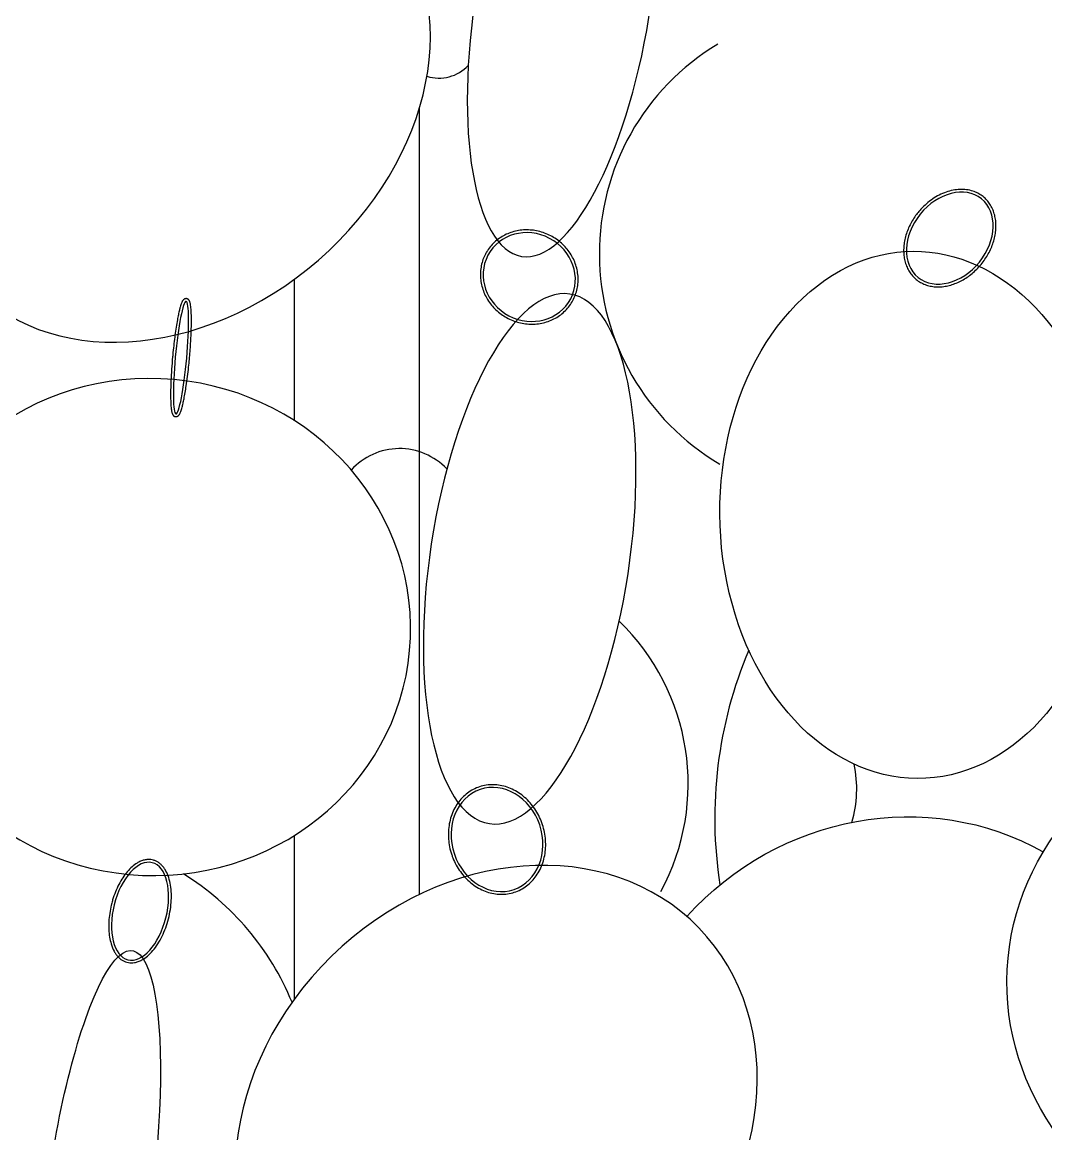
# Model space of a CAD drawing. Header units: millimetres. Extents: x 4532 to 35436, y 20123 to 38427.
# Drawn here: x 16177.2 to 16248, y 36004.2 to 36081.1 of the extents above; entities that cross this region are included whole.
import ezdxf

# ---------------------------------------------------------------- set-up
doc = ezdxf.new("R2010")
doc.units = ezdxf.units.MM
doc.set_wipeout_variables(frame=1)

# ---------------------------------------------------------------- blocks, each defined once
blk = doc.blocks.new('A$C7CFE5BBD')
blk.add_wipeout([(4182.751528438039, 1.523644169765248e-05), (4167.751528437907, 1.523074388387613e-05), (4167.503203957102, 73.85266127727925), (4166.024870655982, 109.66012967268136), (4163.425777644698, 148.36713218013358), (4158.66737842199, 197.08545359750008), (4151.82836986403, 248.5156355817096), (4145.3076082344405, 287.9360508238897), (4138.934105538954, 321.1782782497868), (4132.751528428565, 350.00001527849713), (3642.751528447456, 350.0000152784968), (3638.7977803884223, 331.9027913998142), (3633.75394809542, 307.01033631563166), (3626.1538539093094, 264.31444394893606), (3620.0329742343697, 222.89344209497756), (3614.5787102070485, 176.06729707833188), (3609.687048926664, 113.45673236062271), (3607.7783327039656, 65.31102371389795), (3607.443998574758, 43.80642056268357), (3607.7515284381143, 1.523074388387613e-05), (3592.7515284380397, 1.523644169765248e-05), (3592.7515284380397, 375.00001523644175), (3612.751528438039, 375.00001523644175), (3612.751528438039, 400.00001523644164), (3763.044756494438, 399.99984869588377), (3763.044756494438, 411.85431396589127), (3795.1534450224467, 411.85431396589127), (3795.1534450224467, 475.97759140062124), (3793.164017170201, 480.75655442435595), (3792.6202208849536, 484.48075355769447), (3793.285365491665, 491.54627122885086), (3794.589893263127, 495.48269226921195), (3795.1534450224467, 496.7057929503169), (3795.1534450224467, 503.5538717592957), (3792.0797652650467, 505.7395351661231), (3788.492108748446, 511.2121060971066), (3786.875924903337, 515.8078156915586), (3786.699758172462, 523.516578146628), (3790.6008562097077, 532.358988658562), (3795.1534450224467, 535.8429681176203), (3795.1534450224467, 538.922716703212), (3786.541265968376, 544.398595050776), (3785.319113158621, 540.4240900423326), (3785.1011370492533, 537.0634597347679), (3784.0945091999115, 538.0169853438625), (3781.796377413505, 540.6352514239537), (3779.163004674398, 536.4505053540734), (3776.1690709475597, 533.986839396916), (3772.1561365726698, 532.8317081579708), (3768.8702389673244, 533.3691933219786), (3764.861321456791, 536.0038345842313), (3762.067920737924, 539.8051976879582), (3759.9051925029266, 545.8296892355631), (3759.393791518885, 552.1000437706604), (3760.0352522883386, 556.7898261248115), (3761.9024379331217, 561.7667015208052), (3766.746558171026, 567.0481857923354), (3770.8392247075662, 568.2898264540404), (3770.865899602168, 571.2378597428647), (3766.8335399000525, 572.0727106080255), (3763.1380075052, 574.6761225710247), (3761.2420975629507, 577.5783250113822), (3760.494549680786, 580.0627864648145), (3760.362146865363, 582.5149784698891), (3761.6998458976173, 587.053926084121), (3758.633052335117, 586.4216682086117), (3756.491628875914, 587.1771601618195), (3754.814818238978, 588.9322919032954), (3753.333925626053, 585.2886357097523), (3751.692846217962, 582.986988850549), (3749.6705301072425, 581.5698803451655), (3746.9630060495415, 581.5114424267405), (3744.308717695459, 583.4679350176987), (3741.808299937967, 587.9977443898758), (3740.4176174705694, 593.6035224946769), (3740.113425217791, 601.0180831861854), (3741.737017377648, 606.2316929372761), (3744.0209143635984, 613.3032430790926), (3741.3500488310665, 615.4215810682575), (3737.9916596386593, 612.1707461898908), (3734.370524147195, 611.1379215271305), (3733.7208699198313, 610.1640934608025), (3730.3670263798062, 609.9879703679657), (3726.6729744786667, 611.3973567390775), (3723.548708184887, 614.6489021476199), (3721.438600754933, 619.935012565957), (3720.9810844973294, 623.8470796071286), (3722.1525705059025, 631.939012893561), (3725.260602061314, 638.2892969932649), (3726.001035221626, 639.2784823834448), (3724.939052559629, 641.390854866634), (3723.9380484294315, 649.0456646908107), (3724.3937962720306, 655.3225836307478), (3725.3540195254695, 660.4013684340088), (3727.734064707731, 667.4456324702336), (3729.5140600925884, 670.5861728816595), (3730.887208713015, 672.1515295629225), (3732.745658886398, 673.1282006850271), (3732.7510438254885, 673.4488653423108), (3728.421786861064, 674.7251759879772), (3726.101435136075, 676.6300494371586), (3723.715680822104, 680.1839833776622), (3722.2232706824598, 684.7479662030636), (3721.834818631726, 689.9897342370513), (3722.5210555542512, 694.7128354944199), (3724.220716291423, 699.2140205365998), (3726.1582612283437, 702.1702269119086), (3729.231082139208, 704.9372112655186), (3732.245978961212, 706.2308813454293), (3734.8764998200604, 706.4359947303329), (3737.759956997716, 705.6735501158895), (3739.487649554413, 704.565795276414), (3742.593639401795, 708.2733909965656), (3747.600396112856, 711.1488636335208), (3744.030561007974, 711.1930202305929), (3740.972072688803, 713.2709044869558), (3738.6269424062543, 717.9325005907161), (3737.9692426558445, 721.384073760469), (3737.935240605599, 727.4598629446722), (3739.0098631542196, 733.7830165020283), (3739.825134214947, 736.623557185004), (3740.6406485463267, 738.9194382160216), (3743.7068375203835, 745.1839989045121), (3746.981909873312, 749.6193262689181), (3752.3493750897715, 753.6932787877664), (3754.5421626063785, 754.3206714560628), (3754.5421626063785, 759.2016671529897), (3750.2696687336174, 759.2016671529897), (3750.2696687336174, 767.9957310895594), (3779.9151490145855, 767.9957310895594), (3777.9508069069075, 768.6707334782969), (3774.6059346685133, 771.0954664289801), (3771.699810175953, 775.4970263801521), (3770.2483426502326, 780.2919575115476), (3769.868329032867, 784.7389843017492), (3771.4717168648094, 793.8018721185598), (3774.0740941199388, 798.9858135885964), (3777.438730190137, 802.8217629746838), (3781.410473403172, 805.2485133427455), (3783.403860856628, 805.8207241910912), (3783.403860856628, 810.2306161132916), (3776.4144350064207, 810.2306161132916), (3776.4144350064207, 819.0246800498618), (3796.2856588335208, 819.024680049852), (3795.5113542793183, 822.1709913984461), (3795.11663846147, 827.41925396721), (3795.564638831142, 834.2163422088273), (3796.293779297145, 838.5728090144086), (3798.031551131801, 845.0754825797368), (3800.501762800981, 850.9466143463543), (3802.5613921717627, 854.1612342278012), (3804.3786524683474, 855.9819348301947), (3806.5795247511755, 856.8952993926392), (3807.7247804789113, 861.1196354558969), (3801.2148807778476, 861.1196354558969), (3801.2148807778476, 869.9136993924664), (3963.4832611294446, 869.9136993924664), (3963.4832611294446, 861.1196354558969), (3962.711615020679, 854.62151672173), (3963.8625972728546, 854.3889583888177), (3964.897263831566, 854.0166145915581), (3965.9815839023076, 853.4570232116736), (3967.7706952770313, 852.1261352827652), (3969.344778354639, 850.4661679235049), (3971.792394470369, 846.560283877349), (3973.220273067106, 842.7981411803215), (3974.1101653280025, 833.041096950013), (3972.6351407257944, 827.4593121204797), (3969.409685722628, 823.3018895129511), (3969.409685722628, 819.0246800498618), (3990.6120447026665, 819.0246800498618), (3990.6120447026665, 810.2306161132916), (3992.2656665666004, 803.8201335636423), (3994.4809230870196, 797.7788330249263), (3996.241596875783, 788.2062365027306), (3996.71667114116, 779.6846766881134), (3995.3763584828016, 767.9957310895783), (4025.3421931244416, 767.9957310895594), (4025.3421931244416, 759.2016671529897), (4024.3667442615924, 749.2331503476195), (4028.208209631558, 746.7020162194884), (4030.55245109687, 741.6170480539193), (4031.6838599470193, 733.9291085753376), (4031.3739513939295, 726.7548690945038), (4030.3566117979617, 721.1750247512774), (4028.1721312140176, 714.7498492069736), (4023.9740500059784, 708.5010773350851), (4026.2574403743556, 706.6898047504416), (4029.036237954585, 707.4393142141672), (4033.5932940955727, 707.1109609093365), (4038.9262916411526, 704.337542385642), (4042.2588534556958, 700.8477419510754), (4046.2210886808284, 691.4971411207686), (4046.5116224133653, 686.4975189585547), (4045.0870522896325, 680.337861966102), (4042.024689476643, 675.8260249745455), (4044.8620802441396, 671.3554008157504), (4046.5188519163257, 664.1869724903921), (4046.2801582621228, 658.5529006923258), (4043.7223256411426, 650.6309589049373), (4040.39436510516, 646.0223313634232), (4034.277957375634, 642.453041303114), (4031.816819140458, 642.2304703163715), (4031.688212203161, 640.1848464110172), (4033.20530348696, 637.9856396493116), (4033.8413124736035, 635.928951193593), (4034.405197093714, 631.3333332139558), (4034.242469860143, 625.7377525729152), (4033.4348859742763, 620.2372669746663), (4031.890240615321, 614.4706276081414), (4029.811677054495, 609.6933664932423), (4027.313982884957, 606.469576607812), (4027.3454524111085, 603.722229666131), (4026.3504493332007, 597.4421817130777), (4021.871965856192, 588.9056772283644), (4012.9667181310992, 584.2031805436493), (4011.470501099771, 583.659089936889), (4011.2999511625926, 581.5826147090405), (4008.527954926622, 574.4829124881417), (4003.2376842334875, 569.4837353712468), (3995.621021346212, 567.1623243338103), (3999.23564106813, 563.216573243777), (4002.0098557540596, 556.8824168542682), (4002.422892980431, 550.8824359248616), (3999.9698000419057, 543.1401978281707), (3994.605865832155, 537.2343675481716), (3985.5838150858835, 533.878415871031), (3978.282626700723, 532.9317556746544), (3974.2007522910176, 536.5483904532799), (3971.8312518019798, 530.7808706967305), (3969.5446968848446, 528.0575174524301), (3969.544696884845, 411.85431396589127), (3999.9707308589464, 411.85431396589127), (3999.9707308589464, 399.99984869588377), (4162.75152843804, 400.00001523644164), (4162.75152843804, 375.00001523644175), (4182.751528438039, 375.00001523644175)])
for points in [[(3803.797250969543, 659.8792917223218), (3803.797250969543, 683.6732660779999)], [(3795.153445022446, 662.0238889995999), (3795.153445022446, 671.8169407343994)], [(3803.797250969543, 629.2544977710386), (3803.797250969543, 659.8792917223218)], [(3795.153445022446, 622.0341891972384), (3795.153445022446, 633.3428200680682)]]:
    blk.add_lwpolyline(points)
for centre, radius, start, end in [((3833.138740951112, 673.590910763076), 16.90060580681253, 121.0229212712376, 239.5521779260702), ((3805.136236859169, 688.5181799170714), 2.798335429473016, 252.8000705233584, 316.7203028158878), ((3802.416540755923, 655.5828122124112), 4.512881216370947, 43.45517405825768, 137.7875622596734), ((3806.70190777662, 636.9075508487331), 15.67941480553281, 331.6316562369001, 45.90839843846005), ((3853.993695318906, 634.5517921858736), 29.7725343230601, 157.0720656697199, 188.9449079684583), ((3825.806387160239, 636.5707415386605), 8.235009399126191, 343.573825505232, 11.91388202688428), ((3777.498282015938, 614.6148138036988), 18.90222547967874, 22.33192806958637, 58.18007130445399)]:
    blk.add_arc(centre, radius, start, end)
at = {"extrusion": (0, 0, -1)}
for centre, major_axis, ratio, start_param, end_param in [((3813.71279544177, 690.8877916113743), (2.854918231282276, 17.49352596128145), 0.3406473825480246, -1.570796326794896, 4.712388980384689), ((3864.319777280998, 622.9602112395842), (-19.81850531289755, 1.802366574610203), 0.9319490673849667, 3.686963524551684, 8.973305357756598), ((3809.160483771502, 633.0584190450645), (-1.175431159446125, 3.455843694216878), 0.8539136561714776, -1.570796326794896, 4.712388980384689), ((3836.557623655277, 616.0255952734769), (16.98625203860793, 9.588779401990006), 0.9382876510362737, 4.363674221347062, 5.770461541817035), ((3809.105430534084, 613.3034375971802), (-14.00901365305213, -13.65318608527153), 0.8341555423514309, -3.141592653589793, 3.141592653589793), ((3784.46756708212, 628.100170775786), (0.8422824097709098, 3.354377952992682), 0.5331049777194112, -1.570796326794896, 4.712388980384689), ((3781.600227824678, 608.1461032466068), (2.324143652795252, 17.22650109321535), 0.208282221680638, 4.484897114182335, 7.732788063372118)]:
    blk.add_ellipse(centre, major_axis=major_axis, ratio=ratio, start_param=start_param, end_param=end_param, dxfattribs=at)
at = {"extrusion": (0, 0, -0.9999999999999998)}
blk.add_ellipse((3787.030809460066, 684.372088643202), major_axis=(14.53362614732033, 12.64861899034719), ratio=0.7729950128938377, start_param=-1.570796326794896, end_param=4.712388980384689, dxfattribs=at)
at = {"extrusion": (0, 0, -0.9999999999999999)}
for centre, major_axis, ratio, start_param, end_param in [((3840.482268966942, 674.6531581330964), (2.192630742707154, 2.716438941824218), 0.7546845634538332, -1.570796326794896, 4.712388980384689), ((3811.391605458837, 671.9616167604145), (2.863592819622355, -1.50301045402989), 0.9350488918952622, -3.141592653589793, 3.141592653589793), ((3838.142712786128, 655.5118857614616), (-0.3144167909059438, 18.23042308791983), 0.7440038058748094, 1.760732369971075, 7.177411037344623), ((3811.418966374276, 652.4737056415215), (2.788401961121034, 18.31493004670062), 0.3714688264876376, -1.570796326794896, 4.712388980384689), ((3787.300289033014, 666.3874130409131), (0.3539179017181808, 3.891618893974098), 0.1012560262352221, -1.570796326794896, 4.712388980384689), ((3785.279152375038, 647.7541597822601), (-17.83781111591146, 1.62223507835366), 0.9594541732244596, -4.712388980384689, 1.570796326794896)]:
    blk.add_ellipse(centre, major_axis=major_axis, ratio=ratio, start_param=start_param, end_param=end_param, dxfattribs=at)
for points, knots in [([(3838.283524678878, 676.4279207633845), (3838.345640134623, 676.5048752817711), (3838.410126648818, 676.5799158737682), (3838.600368070565, 676.7879508213409), (3838.731416221741, 676.9156907323086), (3839.005634739678, 677.1535562304234), (3839.148803184366, 677.2636803399109), (3839.44422632267, 677.4638453346597), (3839.596479223375, 677.5538851972124), (3839.906860573599, 677.7117877006567), (3840.064987718684, 677.779649672626), (3840.38378007137, 677.8915020340391), (3840.544444840027, 677.9354916799384), (3840.864875673582, 677.9983237279848), (3841.024642208275, 678.0171643901303), (3841.339739517807, 678.0288746622427), (3841.495070629844, 678.0217403637398), (3841.797641969144, 677.9812092086686), (3841.944879715596, 677.9478062293529), (3842.200358190665, 677.8640348441004), (3842.310652760007, 677.8181650282386), (3842.521552309194, 677.710177875826), (3842.622153231092, 677.6480604081917), (3842.811833132266, 677.5086045519602), (3842.900908238345, 677.4312684017386), (3843.065956346316, 677.2627775054461), (3843.141927300752, 677.1716265965988), (3843.279533617406, 676.9771887155403), (3843.341169220719, 676.873905488701), (3843.449245413973, 676.6570453146742), (3843.495687661434, 676.5434707981804), (3843.572859131124, 676.307933834094), (3843.60359021652, 676.1859723959969), (3843.64910551775, 675.9355797349745), (3843.663891095468, 675.8071486825393), (3843.677515211257, 675.5457321045142), (3843.676354500149, 675.4127465272941), (3843.658287834933, 675.144133798025), (3843.641382213133, 675.0085067270011), (3843.592214105218, 674.7365221721157), (3843.559951768289, 674.6001650104918), (3843.480638844983, 674.3286239102054), (3843.433588394113, 674.1934405091488), (3843.325444408143, 673.9261299741374), (3843.264351087539, 673.7940035209795), (3843.129038127288, 673.5346507634422), (3843.054818818029, 673.4074252080791), (3842.894334178567, 673.1596572311864), (3842.808069298484, 673.0391155638536), (3842.624725634905, 672.8064146665893), (3842.527647405488, 672.6942561460346), (3842.32404584406, 672.4799150250656), (3842.217523141389, 672.3777330502671), (3841.996520242861, 672.1848125162105), (3841.882040709697, 672.0940744699365), (3841.646711012556, 671.9253661232106), (3841.525861486651, 671.8473962083845), (3841.279458165318, 671.7053917738413), (3841.153904906856, 671.6413575231018), (3840.899822037642, 671.5282256458922), (3840.771292772875, 671.4791282300757), (3840.513033765925, 671.3966979302386), (3840.383304104183, 671.3633653347533), (3840.124461494885, 671.3131124024549), (3839.995348377186, 671.2961926639582), (3839.739598919903, 671.2792206861232), (3839.61296238963, 671.2791696314853), (3839.364075647409, 671.2961720731146), (3839.241825773472, 671.3132274582204), (3839.00367161012, 671.3644156462433), (3838.887768929682, 671.398550651913), (3838.664291776749, 671.483543165963), (3838.556720556258, 671.5344021128876), (3838.351840002844, 671.6521004418646), (3838.254534864191, 671.7189392522596), (3838.071955544325, 671.8674507002033), (3837.986684824664, 671.9491204689875), (3837.829657082129, 672.1257946628066), (3837.75790139192, 672.2207950957272), (3837.629023882593, 672.4223874535564), (3837.571901264226, 672.528975951489), (3837.473040914836, 672.751874777201), (3837.431301350331, 672.8681831379108), (3837.363633160687, 673.1086087967306), (3837.337702780762, 673.2327254120646), (3837.301811734655, 673.4868497909083), (3837.291849900012, 673.6168575061638), (3837.2878326721, 673.8808497748723), (3837.293776680224, 674.0148343640067), (3837.321311951298, 674.284867844257), (3837.342902959881, 674.420916584615), (3837.401288995785, 674.6931685157506), (3837.438083892139, 674.8293713132771), (3837.526255396984, 675.1000322662912), (3837.577631852855, 675.2344898327174), (3837.694168863152, 675.4997869558902), (3837.759329170021, 675.6306258037257), (3837.902466731935, 675.8868576169516), (3837.980443619748, 676.0122498256424), (3838.133485882459, 676.2346137103777), (3838.206690827185, 676.3327316999239), (3838.283524678878, 676.4279207633845)], [-1.570796326794896, -1.570796326794896, -1.570796326794896, -1.570796326794896, -1.489180246128069, -1.489180246128069, -1.337853412115793, -1.337853412115793, -1.186526578103516, -1.186526578103516, -1.035199744091239, -1.035199744091239, -0.8838729100789633, -0.8838729100789633, -0.7325460760666866, -0.7325460760666866, -0.5812192420544101, -0.5812192420544101, -0.4298924080421334, -0.4298924080421334, -0.2785655740298566, -0.2785655740298566, -0.1563155900018367, -0.1563155900018367, -0.0340656059738168, -0.0340656059738168, 0.0881843780542031, 0.0881843780542031, 0.210434362082223, 0.210434362082223, 0.3326843461102429, 0.3326843461102429, 0.4549343301382628, 0.4549343301382628, 0.5771843141662827, 0.5771843141662827, 0.6994342981943026, 0.6994342981943026, 0.8216842822223224, 0.8216842822223224, 0.9439342662503424, 0.9439342662503424, 1.066184250278362, 1.066184250278362, 1.188434234306382, 1.188434234306382, 1.310684218334402, 1.310684218334402, 1.432934202362422, 1.432934202362422, 1.555184186390442, 1.555184186390442, 1.677434170418462, 1.677434170418462, 1.799684154446482, 1.799684154446482, 1.921934138474502, 1.921934138474502, 2.044184122502522, 2.044184122502522, 2.166434106530542, 2.166434106530542, 2.288684090558562, 2.288684090558562, 2.410934074586582, 2.410934074586582, 2.533184058614602, 2.533184058614602, 2.655434042642622, 2.655434042642622, 2.777684026670642, 2.777684026670642, 2.899934010698662, 2.899934010698662, 3.022183994726682, 3.022183994726682, 3.144433978754702, 3.144433978754702, 3.266683962782722, 3.266683962782722, 3.388933946810742, 3.388933946810742, 3.511183930838762, 3.511183930838762, 3.633433914866782, 3.633433914866782, 3.755683898894802, 3.755683898894802, 3.877933882922822, 3.877933882922822, 4.000183866950842, 4.000183866950842, 4.122433850978862, 4.122433850978862, 4.244683835006882, 4.244683835006882, 4.366933819034902, 4.366933819034902, 4.489183803062922, 4.489183803062922, 4.611433787090942, 4.611433787090942, 4.712388980384689, 4.712388980384689, 4.712388980384689, 4.712388980384689]), ([(3808.358818405981, 673.5534319842736), (3808.400031496338, 673.631952735308), (3808.44470669606, 673.7086562308868), (3808.571219995534, 673.9054077592482), (3808.658616479461, 674.0219498771512), (3808.849494106518, 674.241699309383), (3808.952973715819, 674.34490525816), (3809.174068837459, 674.5360953482486), (3809.291682657469, 674.6240785169102), (3809.538843906284, 674.7832423747204), (3809.668389610979, 674.8544224554826), (3809.937010502883, 674.9787293508452), (3810.076084014992, 675.0318558521722), (3810.36120582026, 675.1191482264003), (3810.507252519168, 675.1533140059946), (3810.803664546434, 675.2021268147546), (3810.954028359531, 675.2167739127217), (3811.256363626777, 675.2263406392922), (3811.408333629111, 675.221260465627), (3811.71115988991, 675.191509225293), (3811.862014745569, 675.1668384721888), (3812.159921701506, 675.0983802384035), (3812.306972441995, 675.0545931851993), (3812.594655954952, 674.9487029891498), (3812.735287413267, 674.8866003887415), (3813.007631074437, 674.7451916637401), (3813.139342016981, 674.6658861954966), (3813.391495933323, 674.491478236745), (3813.511937709616, 674.3963765120752), (3813.739394055188, 674.1920551228723), (3813.846407495239, 674.0828363275541), (3814.045072322569, 673.8522079089344), (3814.136722650062, 673.7307992548485), (3814.302983630889, 673.4779386736955), (3814.377593291956, 673.3464878211416), (3814.508383313401, 673.0758802138189), (3814.564562751071, 672.9367246571383), (3814.657419432569, 672.6532008225367), (3814.694095840303, 672.5088338974201), (3814.747216772495, 672.2174981838943), (3814.763660591594, 672.0705309377554), (3814.775953189328, 671.776679820734), (3814.771801470986, 671.6297977000395), (3814.742924738417, 671.3388271062322), (3814.718199537518, 671.1947405678256), (3814.648593147085, 670.9120410226787), (3814.603712178567, 670.7734300515767), (3814.494606956756, 670.5042711918977), (3814.430383384843, 670.3737253015897), (3814.283787657889, 670.1231347317844), (3814.201416622356, 670.003091854338), (3814.020075484503, 669.7757363967285), (3813.921106842321, 669.6684252926534), (3813.708435687153, 669.4685037984782), (3813.594734834773, 669.3758944956389), (3813.354732760494, 669.2070497283166), (3813.228433264161, 669.1308149727447), (3812.965584413472, 668.9960682928831), (3812.82903675389, 668.93755676004), (3812.548207467979, 668.8392651473441), (3812.403927460346, 668.7994852181328), (3812.110264913212, 668.7393172280317), (3811.960883910568, 668.7189291411232), (3811.659719019521, 668.6978554070265), (3811.507936599755, 668.6971695976135), (3811.204691710042, 668.7154641035049), (3811.053230656227, 668.7344441386558), (3810.75333131108, 668.7916938228918), (3810.604894391992, 668.8299630780275), (3810.313684304452, 668.9250846180403), (3810.170912464066, 668.9819363941824), (3809.893571181197, 669.1131998572419), (3809.759003015675, 669.1876109206969), (3809.500466281232, 669.3526702915588), (3809.376498928967, 669.4433178643849), (3809.141382131933, 669.6392484267744), (3809.030233836533, 669.7445305766923), (3808.822759061386, 669.9678729428015), (3808.726433661508, 670.0859322189972), (3808.55036073938, 670.3327426733485), (3808.470614228954, 670.4614928088886), (3808.3291759358, 670.7273997250632), (3808.267485096792, 670.8645553463757), (3808.163326446, 671.1448218436599), (3808.120859498598, 671.2879314157217), (3808.055981191956, 671.5775251180785), (3808.03357058272, 671.724007764602), (3808.009277386333, 672.0176792907914), (3808.007395366763, 672.16486648098), (3808.024251589584, 672.4572386634572), (3808.042990120161, 672.6024217691192), (3808.100786252387, 672.8880909715699), (3808.139843760266, 673.0285750498915), (3808.236284082963, 673.2985957125238), (3808.293152208182, 673.4283222407139), (3808.358818405981, 673.5534319842736)], [-3.141592653589793, -3.141592653589793, -3.141592653589793, -3.141592653589793, -3.059186341383636, -3.059186341383636, -2.924309046793496, -2.924309046793496, -2.789431752203355, -2.789431752203355, -2.654554457613214, -2.654554457613214, -2.519677163023074, -2.519677163023074, -2.384799868432933, -2.384799868432933, -2.249922573842793, -2.249922573842793, -2.115045279252652, -2.115045279252652, -1.980167984662511, -1.980167984662511, -1.845290690072371, -1.845290690072371, -1.71041339548223, -1.71041339548223, -1.575536100892089, -1.575536100892089, -1.440658806301949, -1.440658806301949, -1.305781511711808, -1.305781511711808, -1.170904217121667, -1.170904217121667, -1.036026922531527, -1.036026922531527, -0.9011496279413864, -0.9011496279413864, -0.7662723333512459, -0.7662723333512459, -0.631395038761105, -0.631395038761105, -0.4965177441709643, -0.4965177441709643, -0.3616404495808235, -0.3616404495808235, -0.2267631549906828, -0.2267631549906828, -0.09188586040054199, -0.09188586040054199, 0.0429914341895987, 0.0429914341895987, 0.1778687287797395, 0.1778687287797395, 0.3127460233698802, 0.3127460233698802, 0.447623317960021, 0.447623317960021, 0.5825006125501618, 0.5825006125501618, 0.7173779071403025, 0.7173779071403025, 0.8522552017304432, 0.8522552017304432, 0.987132496320584, 0.987132496320584, 1.122009790910724, 1.122009790910724, 1.256887085500865, 1.256887085500865, 1.391764380091006, 1.391764380091006, 1.526641674681146, 1.526641674681146, 1.661518969271287, 1.661518969271287, 1.796396263861427, 1.796396263861427, 1.931273558451568, 1.931273558451568, 2.066150853041709, 2.066150853041709, 2.201028147631849, 2.201028147631849, 2.33590544222199, 2.33590544222199, 2.470782736812131, 2.470782736812131, 2.605660031402271, 2.605660031402271, 2.740537325992412, 2.740537325992412, 2.875414620582553, 2.875414620582553, 3.010291915172693, 3.010291915172693, 3.141592653589793, 3.141592653589793, 3.141592653589793, 3.141592653589793]), ([(3786.715940814265, 666.440555782061), (3786.72534581603, 666.5439715250432), (3786.735166365313, 666.6473494028942), (3786.765783518062, 666.9564088406078), (3786.78773762516, 667.1610111524387), (3786.834192028651, 667.5622918147747), (3786.858691696983, 667.758965442601), (3786.909640508038, 668.1395482436674), (3786.936088776889, 668.3234524577892), (3786.990303471077, 668.6740183391994), (3787.018068420733, 668.8406741450926), (3787.06924252192, 669.1247962092784), (3787.092538677596, 669.2457260012197), (3787.139273934681, 669.4714965759813), (3787.162709696775, 669.5763308968781), (3787.203909229462, 669.7456048601925), (3787.22168973825, 669.8137143147796), (3787.257203144462, 669.9395296010807), (3787.274926786809, 669.9972250566971), (3787.30445918741, 670.0843260069414), (3787.316211038768, 670.116649184496), (3787.340049776572, 670.1771408364912), (3787.352124528468, 670.2053027728143), (3787.373212225302, 670.2496391849163), (3787.381973930784, 670.2667752821617), (3787.40038476323, 670.2997273627007), (3787.410021539577, 670.3155443373289), (3787.428188074704, 670.3420914622293), (3787.436294574381, 670.3530277342688), (3787.45412228609, 670.374632300638), (3787.463838285508, 670.3853115123966), (3787.483274863018, 670.4038062083455), (3787.492419248014, 670.4116856831279), (3787.512927969601, 670.4270052611282), (3787.524303934744, 670.4344542236104), (3787.546936634204, 670.4465597784183), (3787.557608540319, 670.4514559049312), (3787.580706474229, 670.4599246094622), (3787.593139691951, 670.4634897201358), (3787.619391942255, 670.4685625045713), (3787.633208607996, 670.4700565874264), (3787.661306597733, 670.4704574825628), (3787.675571734002, 670.469356897931), (3787.703371248066, 670.4646128605855), (3787.716889450825, 670.4609777438491), (3787.742277367597, 670.4517882480322), (3787.754145119023, 670.446248129887), (3787.775902233236, 670.434061014912), (3787.785799519948, 670.427421379256), (3787.80375418792, 670.4136732175866), (3787.811819332685, 670.4065645621777), (3787.826447025032, 670.3922404057266), (3787.833013598432, 670.3850220671775), (3787.844995591182, 670.3706272029121), (3787.850412229633, 670.3634480859655), (3787.863303492752, 670.3449776811212), (3787.870138377333, 670.3337377511816), (3787.882475403287, 670.3112784833102), (3787.887972850152, 670.3000532973128), (3787.898105049364, 670.2773882817746), (3787.902736221939, 670.2659470203253), (3787.911408886288, 670.2426498234308), (3787.915448245043, 670.2307938433405), (3787.925764176562, 670.1980565823651), (3787.931644357366, 670.1766361739756), (3787.942602548548, 670.1316626733787), (3787.947674052532, 670.1081131876599), (3787.957192927224, 670.0586165855675), (3787.961637711884, 670.0326716518066), (3787.97385849871, 669.9530394146022), (3787.980912648465, 669.8958975746682), (3787.993289363894, 669.7718877522893), (3787.99860442468, 669.7050315833803), (3788.007554469837, 669.5618366480376), (3788.011187277127, 669.4855025262841), (3788.016783694711, 669.3238495982405), (3788.018746557445, 669.2385329195567), (3788.021006169645, 669.0595795756126), (3788.021302628655, 668.9659440582654), (3788.01996751488, 668.7217763054105), (3788.017280939708, 668.5664507792135), (3788.008213281664, 668.2417672440679), (3788.00183194815, 668.0724131112256), (3787.985514412201, 667.7231287396899), (3787.975578218207, 667.5432017699386), (3787.9523608583, 667.1764826447506), (3787.939079826207, 666.9896935691977), (3787.896500775507, 666.4485397585704), (3787.863330061988, 666.0904292112718), (3787.80177489229, 665.5133760448698), (3787.775846381704, 665.2899631985965), (3787.721264292111, 664.8563624256676), (3787.692611974988, 664.6461826223567), (3787.638440432409, 664.2792998007535), (3787.613212904693, 664.1195650390619), (3787.561964415861, 663.8168489347481), (3787.535945012209, 663.6738724437928), (3787.487854853363, 663.4291789305898), (3787.465832748541, 663.3245339862224), (3787.421795257167, 663.1302354305553), (3787.3997847678, 663.0405898086647), (3787.362089661157, 662.9002746983933), (3787.346381101499, 662.845756994855), (3787.314925797433, 662.7448661273847), (3787.299189649264, 662.6985028787203), (3787.272788917853, 662.6281552715845), (3787.262242143133, 662.6019568818192), (3787.24066181618, 662.5525810969448), (3787.229640790818, 662.5294083103108), (3787.209971298904, 662.4922215106235), (3787.201628425482, 662.4775718488418), (3787.183854951789, 662.4491312608625), (3787.174435692756, 662.4353363917362), (3787.156257009166, 662.4117822601147), (3787.147966155757, 662.4019065678622), (3787.129529081492, 662.3823517945748), (3787.119383271467, 662.3726598132089), (3787.099029461478, 662.3560554775213), (3787.089446162314, 662.3490470791621), (3787.068080997593, 662.3357095802821), (3787.056285690491, 662.3293771048229), (3787.032834239104, 662.3193847151742), (3787.02163918081, 662.3154512404035), (3786.997808857912, 662.3091779513088), (3786.98517146477, 662.3068474437496), (3786.959052028167, 662.3043521622349), (3786.945578188028, 662.3041968515645), (3786.918752071946, 662.3062728612022), (3786.905414339828, 662.308503819575), (3786.879826745226, 662.3150510424202), (3786.867584991185, 662.3193571553602), (3786.844768349696, 662.3294037468768), (3786.834190869155, 662.3351346139134), (3786.814809097184, 662.3473672898872), (3786.805998006344, 662.3538657916979), (3786.789951960822, 662.3671649437783), (3786.78271180837, 662.3739667110531), (3786.769505018692, 662.3876202794527), (3786.763535934882, 662.3944743636566), (3786.749591208969, 662.411859944641), (3786.742287371806, 662.4223557260739), (3786.729183283725, 662.4432275155013), (3786.72338544959, 662.4536110800145), (3786.712771149327, 662.4744327712142), (3786.707957769602, 662.4848734451843), (3786.698996460214, 662.5059897775682), (3786.694850672942, 662.5166660166033), (3786.684444129849, 662.545600495363), (3786.678594548928, 662.5642037180405), (3786.66771046483, 662.602967044575), (3786.662682833707, 662.6231245599956), (3786.653228413637, 662.6652827848484), (3786.648804494038, 662.6872815935676), (3786.636642274829, 662.7542489871885), (3786.629549997833, 662.8018982756221), (3786.616829041366, 662.9050444160275), (3786.61120896068, 662.9605298002753), (3786.601350717687, 663.0793278597448), (3786.597115120243, 663.1426359032084), (3786.59000200537, 663.2768259129407), (3786.587125385271, 663.3477057770397), (3786.581618605098, 663.534077022985), (3786.579840405644, 663.6540897151608), (3786.579327498363, 663.9085695662689), (3786.580593616618, 664.0430327118993), (3786.586132240223, 664.3242804475631), (3786.590405000639, 664.4710624926993), (3786.601877941608, 664.7745518198972), (3786.60907817449, 664.9312570727816), (3786.626281703971, 665.251999131), (3786.636284960525, 665.4160340911512), (3786.666780136791, 665.8641242177146), (3786.689742249702, 666.1524809823641), (3786.715940814265, 666.440555782061)], [-1.570796326794896, -1.570796326794896, -1.570796326794896, -1.570796326794896, -1.491467220775362, -1.491467220775362, -1.332809008736296, -1.332809008736296, -1.174150796697229, -1.174150796697229, -1.015492584658162, -1.015492584658162, -0.8568343726190953, -0.8568343726190953, -0.7266330062761409, -0.7266330062761409, -0.5964316399331866, -0.5964316399331866, -0.4973203305341132, -0.4973203305341132, -0.3982090211350397, -0.3982090211350397, -0.3331031227721377, -0.3331031227721377, -0.2679972244092357, -0.2679972244092357, -0.2236580297029203, -0.2236580297029203, -0.179318834996605, -0.179318834996605, -0.1471831735423517, -0.1471831735423517, -0.1150475120880985, -0.1150475120880985, -0.090778334662711, -0.090778334662711, -0.0665091572373235, -0.0665091572373235, -0.0478950121327627, -0.0478950121327627, -0.0292808670282019, -0.0292808670282019, -0.0106667219236411, -0.0106667219236411, 0.0079474231809197, 0.0079474231809197, 0.0265615682854805, 0.0265615682854805, 0.0451757133900413, 0.0451757133900413, 0.0637898584946021, 0.0637898584946021, 0.082404003599163, 0.082404003599163, 0.1010181487037237, 0.1010181487037237, 0.1196322938082845, 0.1196322938082845, 0.1491345576433321, 0.1491345576433321, 0.1786368214783797, 0.1786368214783797, 0.2081390853134272, 0.2081390853134272, 0.2376413491484748, 0.2376413491484748, 0.2877004478825325, 0.2877004478825325, 0.3377595466165903, 0.3377595466165903, 0.3878186453506479, 0.3878186453506479, 0.4842452119095809, 0.4842452119095809, 0.5806717784685138, 0.5806717784685138, 0.6770983450274466, 0.6770983450274466, 0.7735249115863795, 0.7735249115863795, 0.8699514781453123, 0.8699514781453123, 1.015247524549144, 1.015247524549144, 1.160543570952976, 1.160543570952976, 1.305839617356808, 1.305839617356808, 1.45113566376064, 1.45113566376064, 1.723435946213863, 1.723435946213863, 1.89955140959733, 1.89955140959733, 2.075666872980797, 2.075666872980797, 2.221975764453191, 2.221975764453191, 2.368284655925586, 2.368284655925586, 2.49075429570878, 2.49075429570878, 2.613223935491975, 2.613223935491975, 2.70098612568002, 2.70098612568002, 2.788748315868064, 2.788748315868064, 2.846310243528892, 2.846310243528892, 2.903872171189719, 2.903872171189719, 2.943813900408827, 2.943813900408827, 2.983755629627933, 2.983755629627933, 3.013251158654227, 3.013251158654227, 3.042746687680522, 3.042746687680522, 3.064965025856473, 3.064965025856473, 3.087183364032426, 3.087183364032426, 3.104865450094029, 3.104865450094029, 3.122547536155631, 3.122547536155631, 3.140229622217234, 3.140229622217234, 3.157911708278837, 3.157911708278837, 3.175593794340439, 3.175593794340439, 3.193275880402042, 3.193275880402042, 3.210957966463643, 3.210957966463643, 3.228640052525247, 3.228640052525247, 3.246322138586848, 3.246322138586848, 3.273648053133999, 3.273648053133999, 3.300973967681148, 3.300973967681148, 3.328299882228297, 3.328299882228297, 3.355625796775446, 3.355625796775446, 3.40104768432214, 3.40104768432214, 3.446469571868833, 3.446469571868833, 3.491891459415526, 3.491891459415526, 3.578703494569085, 3.578703494569085, 3.665515529722644, 3.665515529722644, 3.752327564876203, 3.752327564876203, 3.839139600029762, 3.839139600029762, 3.969593658961796, 3.969593658961796, 4.100047717893831, 4.100047717893831, 4.230501776825866, 4.230501776825866, 4.3609558357579, 4.3609558357579, 4.491409894689935, 4.491409894689935, 4.712388980384689, 4.712388980384689, 4.712388980384689, 4.712388980384689]), ([(3806.028585909491, 631.9931711169229), (3805.99572122985, 632.0897954025459), (3805.96617047847, 632.1875467906393), (3805.893490769875, 632.4615803372617), (3805.857759506533, 632.6396496512498), (3805.808640904816, 632.9975141467912), (3805.795253910215, 633.1773074205303), (3805.791153368165, 633.5350798705513), (3805.80044002031, 633.7130572130009), (3805.841601360797, 634.0636734414766), (3805.873476194309, 634.2363105880831), (3805.959308767491, 634.5727912845359), (3806.013266705824, 634.7366331262201), (3806.142335894318, 635.0521886462266), (3806.217447453444, 635.2039004646394), (3806.387462317278, 635.4920346245672), (3806.482365926004, 635.6284546736315), (3806.690161452312, 635.883078383984), (3806.803053266867, 636.0012790942019), (3807.044575010634, 636.2168495995611), (3807.173203794435, 636.3142158995652), (3807.443518698248, 636.4859130919249), (3807.585202125982, 636.5602406086437), (3807.878570995268, 636.6841719492259), (3808.030252329048, 636.7337735166693), (3808.340290473341, 636.807169257434), (3808.49864264837, 636.8309629822652), (3808.818559858923, 636.8523064891378), (3808.980120837896, 636.849857504716), (3809.302991414825, 636.8189131174622), (3809.464298151524, 636.7904198609212), (3809.783299843697, 636.7081645490871), (3809.940993050845, 636.6544047496318), (3810.249579414292, 636.522905183203), (3810.400471475823, 636.4451673671756), (3810.692480159956, 636.2674475176646), (3810.833595905078, 636.1674671087567), (3811.103317499252, 635.9473912856811), (3811.231922456096, 635.827297335436), (3811.474154792293, 635.5694714802703), (3811.587781219718, 635.4317410526019), (3811.797883205731, 635.1414236430464), (3811.894357809015, 634.9888382563404), (3812.068306122474, 634.6718509272941), (3812.145778958136, 634.50745072676), (3812.280224757127, 634.1700823631872), (3812.337196998098, 633.9971160612222), (3812.429517881686, 633.6460184930511), (3812.464865993566, 633.4678891470576), (3812.513209061672, 633.109965919637), (3812.526203677266, 632.9301739452676), (3812.5295173862, 632.5724656293205), (3812.51983628175, 632.3945511199454), (3812.477891219172, 632.0441213393387), (3812.445627115816, 631.8716078060133), (3812.359028515963, 631.5354334577023), (3812.304693819056, 631.3717743514608), (3812.17489105833, 631.056640875413), (3812.099422683914, 630.9051683704056), (3811.928721726963, 630.6175658965403), (3811.833488843204, 630.4814382302611), (3811.625070059181, 630.2274476407947), (3811.51188427446, 630.1095876806103), (3811.269817593191, 629.8947407901323), (3811.140937865919, 629.7977573602147), (3810.87017120267, 629.6268599519426), (3810.728286987145, 629.5529493386312), (3810.434572393398, 629.4298759998674), (3810.282746141518, 629.3807155034192), (3809.972477579639, 629.3082150555019), (3809.814039904017, 629.2848755196937), (3809.494012234765, 629.2644422599151), (3809.332426280049, 629.2673472789502), (3809.0095652809, 629.2991949823954), (3808.848293075895, 629.3281355125982), (3808.52941746786, 629.4112671400108), (3808.37181579744, 629.465455984584), (3808.063466119555, 629.5977871243995), (3807.912719199816, 629.6759274750402), (3807.621050446618, 629.8544186136605), (3807.480129489591, 629.954767781488), (3807.210842706645, 630.1755409227953), (3807.082477774096, 630.2959634334002), (3806.840765847974, 630.5544005480515), (3806.727419806968, 630.692413673507), (3806.517913585038, 630.9832457222547), (3806.421754358718, 631.136063047863), (3806.248465920424, 631.4534594335746), (3806.171337580807, 631.6180367494853), (3806.077494168279, 631.8549817057828), (3806.052185817247, 631.9237858605375), (3806.028585909491, 631.9931711169229)], [-1.570796326794896, -1.570796326794896, -1.570796326794896, -1.570796326794896, -1.490506288672383, -1.490506288672383, -1.347593741531286, -1.347593741531286, -1.20468119439019, -1.20468119439019, -1.061768647249094, -1.061768647249094, -0.9188561001079976, -0.9188561001079976, -0.7759435529669013, -0.7759435529669013, -0.6330310058258048, -0.6330310058258048, -0.4901184586847083, -0.4901184586847083, -0.3472059115436118, -0.3472059115436118, -0.2042933644025154, -0.2042933644025154, -0.0613808172614189, -0.0613808172614189, 0.0815317298796775, 0.0815317298796775, 0.224444277020774, 0.224444277020774, 0.3673568241618704, 0.3673568241618704, 0.5102693713029671, 0.5102693713029671, 0.6531819184440634, 0.6531819184440634, 0.79609446558516, 0.79609446558516, 0.9390070127262562, 0.9390070127262562, 1.081919559867352, 1.081919559867352, 1.224832107008449, 1.224832107008449, 1.367744654149545, 1.367744654149545, 1.510657201290641, 1.510657201290641, 1.653569748431738, 1.653569748431738, 1.796482295572834, 1.796482295572834, 1.93939484271393, 1.93939484271393, 2.082307389855027, 2.082307389855027, 2.225219936996123, 2.225219936996123, 2.36813248413722, 2.36813248413722, 2.511045031278316, 2.511045031278316, 2.653957578419412, 2.653957578419412, 2.79687012556051, 2.79687012556051, 2.939782672701605, 2.939782672701605, 3.082695219842702, 3.082695219842702, 3.225607766983798, 3.225607766983798, 3.368520314124893, 3.368520314124893, 3.511432861265992, 3.511432861265992, 3.654345408407087, 3.654345408407087, 3.797257955548183, 3.797257955548183, 3.94017050268928, 3.94017050268928, 4.083083049830377, 4.083083049830377, 4.225995596971473, 4.225995596971473, 4.36890814411257, 4.36890814411257, 4.511820691253666, 4.511820691253666, 4.654733238394763, 4.654733238394763, 4.712388980384689, 4.712388980384689, 4.712388980384689, 4.712388980384689]), ([(3782.494001134157, 628.5957320708585), (3782.51778404319, 628.6904471745984), (3782.543645303322, 628.7846403251788), (3782.627592268724, 629.0660024428544), (3782.69178636678, 629.2506561200753), (3782.834801924215, 629.6085491743324), (3782.913620546959, 629.7817843265984), (3783.084012265757, 630.1123943466846), (3783.175581354564, 630.2697662507453), (3783.369417763639, 630.5646198918148), (3783.47168010104, 630.7021013927333), (3783.684799892802, 630.9536154208508), (3783.795653508951, 631.0676533734695), (3784.023950531006, 631.2691278065358), (3784.141400279568, 631.3565782754486), (3784.34175477739, 631.4780572272175), (3784.42337908535, 631.5202021450423), (3784.588077100318, 631.5900859016147), (3784.671159437599, 631.6178220113543), (3784.837802073835, 631.6578106379638), (3784.92136875846, 631.6700514070144), (3785.072154157886, 631.677359289668), (3785.139539875647, 631.6751716093895), (3785.272477570314, 631.6596326801846), (3785.338021775624, 631.6462786939846), (3785.46605685246, 631.6085863425433), (3785.52853981921, 631.5842515607401), (3785.649393949749, 631.5251835772106), (3785.707762396112, 631.4904574416614), (3785.81966620099, 631.411423832531), (3785.873204082051, 631.3671217619594), (3785.975060460365, 631.2697791837309), (3786.023383155207, 631.2167404409302), (3786.114642732169, 631.1026819542785), (3786.157582807038, 631.0416615306203), (3786.279193837287, 630.8460642757163), (3786.349429087455, 630.7001579384705), (3786.467246458607, 630.3833112415196), (3786.514827352108, 630.2123448965758), (3786.586971721586, 629.8504611735734), (3786.611525327873, 629.6595401430422), (3786.637417689464, 629.2634801272688), (3786.638750060785, 629.0583464732663), (3786.618442699695, 628.6401737832384), (3786.596800361676, 628.4271428008833), (3786.531359844292, 627.9998475582724), (3786.487561776918, 627.7855919307949), (3786.379233129646, 627.3626222025523), (3786.314704758788, 627.1539164995229), (3786.166909160242, 626.7486659107417), (3786.083646105577, 626.5521285705072), (3785.900849255184, 626.1774367094658), (3785.801321774987, 625.999287791612), (3785.588782120471, 625.666995031821), (3785.47577821973, 625.5128522476334), (3785.239168708129, 625.233481690233), (3785.115569433812, 625.1082447099652), (3784.860506231405, 624.8909796286061), (3784.729027429745, 624.7989268238343), (3784.510554573415, 624.6794138246951), (3784.42514053101, 624.6406616428903), (3784.2530756784, 624.5791233018426), (3784.166414086099, 624.5563440091828), (3784.009695791439, 624.530659664717), (3783.939633311737, 624.5247955808918), (3783.800592821124, 624.5247820455152), (3783.731620035982, 624.530639098728), (3783.596047601928, 624.5541945323384), (3783.529457834582, 624.5718937495294), (3783.399956577199, 624.6187729159174), (3783.337052546824, 624.6479465787452), (3783.215955336553, 624.7170106559097), (3783.157762595602, 624.7568930449816), (3783.046718633359, 624.846446068379), (3782.993863148415, 624.8961122051151), (3782.893793410247, 625.0043436829619), (3782.846574591564, 625.0629085160363), (3782.757895026971, 625.1881608314034), (3782.716431484008, 625.2548497093994), (3782.59382861268, 625.4787146837953), (3782.523572426089, 625.6498453801651), (3782.421983751443, 625.9848371965963), (3782.385754466904, 626.1437016215095), (3782.331781755176, 626.4762663960028), (3782.31404369252, 626.6499668850483), (3782.297140904735, 627.0080028665288), (3782.297979470899, 627.192334896481), (3782.318017055255, 627.567081244666), (3782.337217477416, 627.7574909051218), (3782.393396498959, 628.1396173185822), (3782.430375110565, 628.3313291231207), (3782.48169537992, 628.5461222149352), (3782.487777116159, 628.570945006275), (3782.494001134157, 628.5957320708585)], [-1.570796326794896, -1.570796326794896, -1.570796326794896, -1.570796326794896, -1.488511176517241, -1.488511176517241, -1.322842790340196, -1.322842790340196, -1.157174404163151, -1.157174404163151, -0.9915060179861064, -0.9915060179861064, -0.8258376318090611, -0.8258376318090611, -0.6601692456320162, -0.6601692456320162, -0.4945008594549712, -0.4945008594549712, -0.3830939703426808, -0.3830939703426808, -0.2716870812303904, -0.2716870812303904, -0.1602801921181, -0.1602801921181, -0.0693966178581865, -0.0693966178581865, 0.0214869564017271, 0.0214869564017271, 0.1123705306616406, 0.1123705306616406, 0.2032541049215542, 0.2032541049215542, 0.2941376791814677, 0.2941376791814677, 0.3850212534413813, 0.3850212534413813, 0.4759048277012949, 0.4759048277012949, 0.6598598238820761, 0.6598598238820761, 0.8438148200628571, 0.8438148200628571, 1.027769816243638, 1.027769816243638, 1.211724812424419, 1.211724812424419, 1.3956798086052, 1.3956798086052, 1.579634804785981, 1.579634804785981, 1.763589800966762, 1.763589800966762, 1.947544797147544, 1.947544797147544, 2.131499793328325, 2.131499793328325, 2.315454789509106, 2.315454789509106, 2.499409785689888, 2.499409785689888, 2.683364781870669, 2.683364781870669, 2.799099266457966, 2.799099266457966, 2.914833751045265, 2.914833751045265, 3.008467173617575, 3.008467173617575, 3.102100596189885, 3.102100596189885, 3.195734018762194, 3.195734018762194, 3.289367441334504, 3.289367441334504, 3.383000863906814, 3.383000863906814, 3.476634286479123, 3.476634286479123, 3.570267709051433, 3.570267709051433, 3.663901131623743, 3.663901131623743, 3.867981822416601, 3.867981822416601, 4.032556428058062, 4.032556428058062, 4.197131033699524, 4.197131033699524, 4.361705639340987, 4.361705639340987, 4.526280244982447, 4.526280244982447, 4.690854850623908, 4.690854850623908, 4.712388980384689, 4.712388980384689, 4.712388980384689, 4.712388980384689])]:
    blk.add_open_spline(points, degree=3, knots=knots)

msp = doc.modelspace()

# ---------------------------------------------------------------- block references
msp.add_blockref('A$C7CFE5BBD', (12400.88081601614, 35391.4845744732))

doc.saveas('drawing.dxf')
